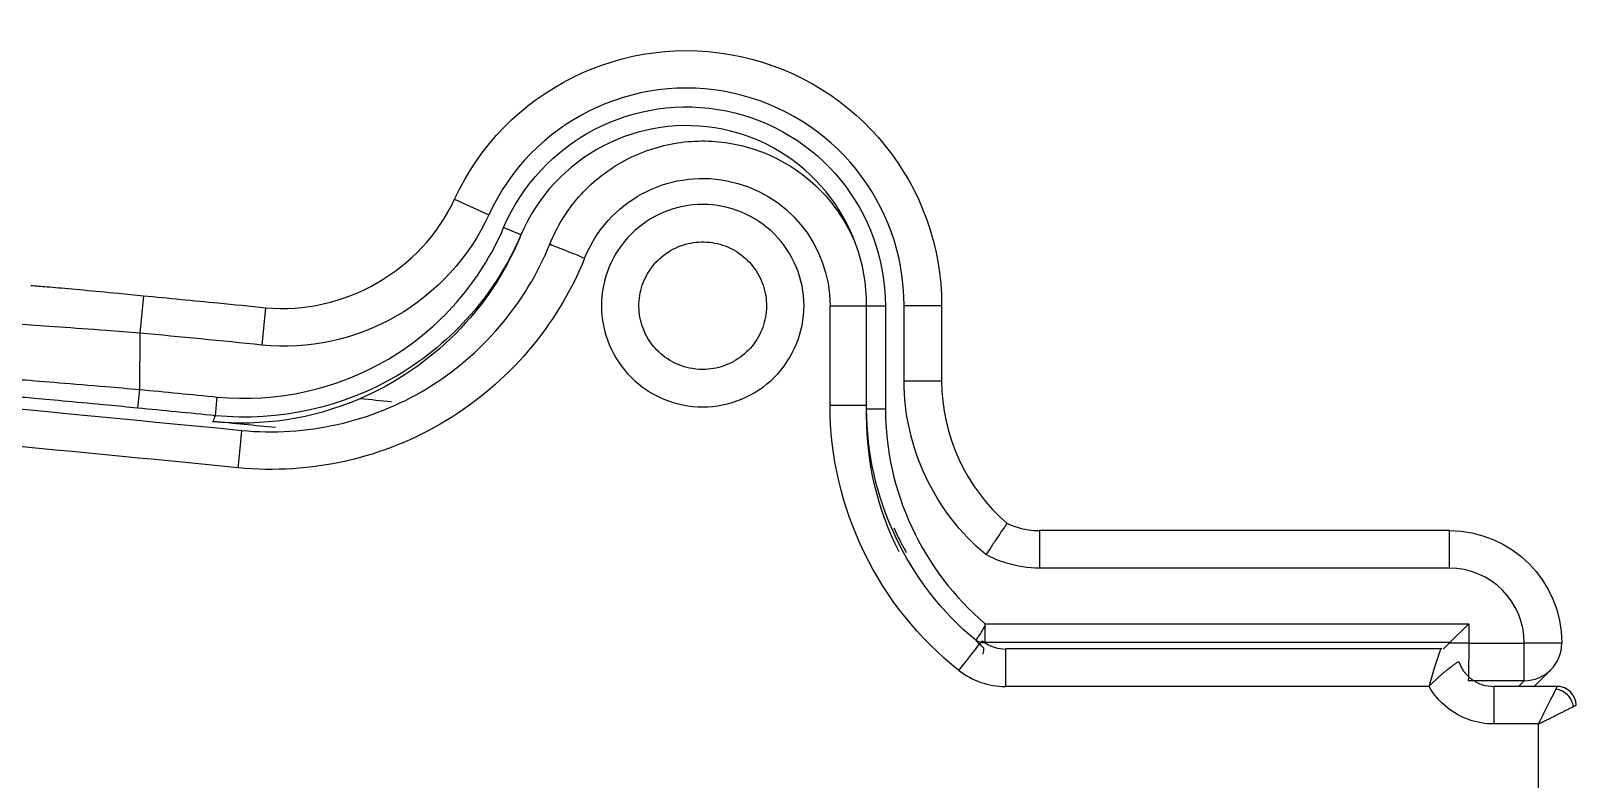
# Model space of a CAD drawing. Header units: millimetres. Extents: x 28 to 2363, y 8 to 1657.
# Drawn here: x 2045.86 to 2087.04, y 1351.87 to 1371.81 of the extents above; entities that cross this region are included whole.
import ezdxf

# ---------------------------------------------------------------- set-up
doc = ezdxf.new("R2010")
doc.units = ezdxf.units.MM
doc.layers.add('1LINE', color=7, linetype='CONTINUOUS')

msp = doc.modelspace()

# ---------------------------------------------------------------- linework, layer by layer
at = {"layer": '1LINE', "linetype": 'Continuous'}
for p, q in [((2057.147762954084, 1367.323817481045), (2058.056582144374, 1366.906627261395)), ((2058.913711287411, 1366.372768192448), (2058.453917312342, 1366.569210297146)), ((2048.856085220033, 1364.753298656959), (2048.759468435866, 1363.757977001895)), ((2052.110441288152, 1364.434069643992), (2052.011809492994, 1363.438945647193)), ((2067.152347765547, 1361.838687536545), (2067.152343871654, 1364.486930164219)), ((2068.127733448047, 1364.486923987477), (2068.627733448044, 1364.486923987477)), ((2068.127733448047, 1361.739041964263), (2068.127733448047, 1364.486923987477)), ((2068.627733448044, 1364.486923987477), (2068.627733448044, 1361.739041964263)), ((2070.127733448045, 1364.486923987477), (2069.127733448046, 1364.486923987477)), ((2069.127733448046, 1362.47899237216), (2069.127733448046, 1364.486923987477)), ((2070.127733448045, 1364.486923987477), (2070.127733448045, 1362.47899237216)), ((2048.759468435866, 1363.757977001895), (2048.746350838825, 1362.254849264444)), ((2048.746350838825, 1362.254849264444), (2048.698002359153, 1361.757199458623)), ((2070.127733448045, 1362.47899237216), (2069.127733448046, 1362.47899237216)), ((2050.773047372578, 1361.554246822105), (2050.822039411302, 1362.051833683507)), ((2068.127733448047, 1361.739041964263), (2068.627733448044, 1361.739041964263)), ((2083.657025134318, 1358.491206564921), (2072.735289265808, 1358.491206564921)), ((2072.735289265808, 1358.491206564921), (2072.735289265808, 1357.491206564935)), ((2083.657025134318, 1358.491206564921), (2083.657025134318, 1357.491206564935)), ((2083.657025134318, 1357.491206564935), (2072.735289265808, 1357.491206564935)), ((2071.274342824151, 1355.964767788062), (2071.274342824151, 1355.50805721972)), ((2071.290034031323, 1356.00775263323), (2084.174181376758, 1356.00775263323)), ((2083.674486072615, 1355.50805721972), (2084.174181376758, 1356.00775263323)), ((2084.174181376758, 1356.00775263323), (2084.174181490081, 1355.489987476338)), ((2083.674486072615, 1355.50805721972), (2071.274342824151, 1355.50805721972)), ((2083.459136247981, 1355.335278523014), (2071.826794589262, 1355.335278523033)), ((2071.826794589257, 1355.335278523033), (2071.826794589257, 1354.335272255465)), ((2083.674486072615, 1355.50805721972), (2083.496971794563, 1355.33054290281)), ((2083.674486076572, 1355.489987366962), (2083.674486072615, 1355.50805721972)), ((2084.174181490081, 1355.489987476338), (2083.674486076572, 1355.489987476338)), ((2084.174181490081, 1355.489987476338), (2085.655806788619, 1355.489987476338)), ((2086.655806788355, 1355.492425348364), (2085.655806788356, 1355.492425348364)), ((2085.655806788888, 1355.489987476338), (2085.655806788356, 1355.492425348364)), ((2086.655806788887, 1355.489987476338), (2085.655806788619, 1355.489987476338)), ((2085.655806788888, 1354.490596649319), (2085.655806788888, 1355.489987476338)), ((2086.655806788887, 1355.489987476338), (2086.655197615907, 1355.489987476338)), ((2086.655806788887, 1355.489987695199), (2086.655806788355, 1355.492425567225)), ((2085.655806788888, 1354.490596649319), (2084.157330573345, 1354.490596649319)), ((2085.501557932072, 1354.336347758743), (2085.655806788888, 1354.490596649319)), ((2085.916402362674, 1354.336369390001), (2086.362913647464, 1354.782880772544)), ((2083.115728491317, 1354.335272255465), (2071.82679458928, 1354.335272255465)), ((2086.591206118325, 1354.336359051938), (2084.84663952495, 1354.336359051938)), ((2084.84663952495, 1354.336359051938), (2084.84663952495, 1353.33635278437)), ((2086.035575107773, 1353.33635278437), (2084.846639524968, 1353.33635278437)), ((2086.035575107773, 1332.946403482254), (2086.035575107773, 1353.33635278437))]:
    msp.add_line(p, q, dxfattribs=at)
at = {"layer": '1LINE', "linetype": 'Continuous', "extrusion": (0, 0, -1)}
for centre, radius, start, end in [((-2063.327733448047, 1364.486923987477), 6.800000000000232, 24.65732096957254, 180), ((-2063.327733448047, 1364.486923987477), 5.30000000000023, 23.13408279287426, 180), ((-2063.759849786303, 1364.486918200435), 3.392494085376967, 21.96349644983087, 179.9997979439195)]:
    msp.add_arc(centre, radius, start, end, dxfattribs=at)
at = {"layer": '1LINE', "linetype": 'Continuous'}
for centre, radius, start, end in [((2063.327733448047, 1364.486923987477), 5.800000000000231, 0, 155.3426790304275), ((2063.327733448047, 1364.486923987477), 4.80000000000023, 0, 156.8659172071257), ((2085.655806788888, 1355.489987476338), 1, 315.0000062707001, 1.254021731098359e-05)]:
    msp.add_arc(centre, radius, start, end, dxfattribs=at)
for centre, major_axis, ratio, start_param, end_param in [((2060.613575014023, 1365.755770864032), (0.9274267731966086, -0.3740047865444063), 5.812702727960828e-06, 3.124139360833941, 4.712391287036269), ((2067.152347765292, 1361.838693804109), (-0.9999999999989184, -1.470920154521038e-06), 6.267567465016872e-06, 1.570796326804661, 3.01818553094704), ((2083.654587725888, 1355.489987487379), (-1.415936933881566, -1.415937243761119), 0.99878276622467, 2.356803587069018, 3.926381720090922), ((2070.58854622666, 1354.764052408316), (0.6182410905793012, 0.785988520221076), 3.87488265105273e-06, 4.712384054160708, 6.290449665648691), ((2071.274342824151, 1356.00775263323), (-0.3329699065704683, -0.3730027363417776), 0.9986279399438559, 0.2346162384633622, 0.7294350576540648), ((2085.655806788888, 1355.489987476338), (0.7071068585758526, -0.7071067037972341), 0.9987827662246678, 5.497178046884732, 6.283185659917875), ((2086.535270411893, 1353.836054465444), (0.353585236015596, -0.3535215423022977), 0.9987829848075362, 0.785917402707325, 2.355495535727771)]:
    msp.add_ellipse(centre, major_axis=major_axis, ratio=ratio, start_param=start_param, end_param=end_param, dxfattribs=at)
at = {"layer": '1LINE', "linetype": 'Continuous', "extrusion": (0, 0, -0.9999999999999998)}
msp.add_ellipse((2083.654587700131, 1355.489987476501), major_axis=(2.122183155751104, 2.122183155751104), ratio=0.9995934317972931, start_param=5.498396131288141, end_param=7.06797426431002, dxfattribs=at)
at = {"layer": '1LINE', "linetype": 'Continuous', "extrusion": (0, 0, -1)}
msp.add_ellipse((2084.156721105334, 1355.489987476338), major_axis=(1.0946751244928e-07, -1.000000000000006), ratio=0.01746038474553041, start_param=4.712388982296043, end_param=6.248278724050977, dxfattribs=at)
at = {"layer": '1LINE', "linetype": 'Continuous'}
for points, knots in [([(2059.686289515322, 1366.129718787941), (2059.870157282559, 1366.585647094123), (2060.135277404267, 1367.01611788503), (2060.784112879006, 1367.754849520841), (2061.176776087206, 1368.073297922818), (2062.033560223887, 1368.555618194367), (2062.509496734534, 1368.726141558252), (2063.477633621702, 1368.897672514393), (2063.983185203562, 1368.901045624423), (2064.953524751237, 1368.742448451047), (2065.431694298446, 1368.57829101469), (2066.294838083405, 1368.107446340016), (2066.6917156068, 1367.794265862956), (2067.350350714888, 1367.064257852324), (2067.621191284326, 1366.637363057633), (2067.812659368043, 1366.180269250761), (2067.814187363498, 1366.176607141058), (2067.815710425276, 1366.172942508945)], [0, 0, 0, 0, 0.142692622823791, 0.142692622823791, 0.2853852456474071, 0.2853852456474071, 0.4280778684693996, 0.4280778684693996, 0.5707704912899375, 0.5707704912899375, 0.7134631141098434, 0.7134631141098434, 0.8561557369302495, 0.8561557369302495, 0.9988483597520109, 0.9988483597520109, 1, 1, 1, 1]), ([(2063.759858009777, 1361.786917829302), (2063.052008222441, 1361.786915673363), (2062.351194201134, 1362.077199844987), (2061.350140382825, 1363.078247565425), (2061.059851942229, 1363.779059818478), (2061.059847630387, 1365.194759393142), (2061.350131802007, 1365.895573414453), (2062.351179522449, 1366.896627232762), (2063.051991775489, 1367.186915673354), (2064.467691350166, 1367.186919985195), (2065.168505371468, 1366.896635813589), (2066.169559189781, 1365.895588093133), (2066.459847630373, 1365.194775840098), (2066.459851942215, 1363.779076265417), (2066.1695677706, 1363.078262244124), (2065.168520050153, 1362.077208425815), (2064.467707797118, 1361.786919985223), (2063.759858009777, 1361.786917829302)], [0, 0, 0, 0, 0.125, 0.125, 0.25, 0.25, 0.375, 0.375, 0.5, 0.5, 0.625, 0.625, 0.75, 0.75, 0.875, 0.875, 1, 1, 1, 1]), ([(2058.056582144374, 1366.906627261395), (2057.53511679996, 1365.770652135996), (2056.668947096615, 1364.825946378021), (2054.518766078774, 1363.589908601569), (2053.255661443074, 1363.315661160903), (2052.011809492994, 1363.438945647193)], [0, 0, 0, 0, 0.5, 0.5, 1, 1, 1, 1]), ([(2058.913711287411, 1366.372768192448), (2058.245683963502, 1364.809178048652), (2057.093541868936, 1363.499102289368), (2054.188144701708, 1361.774253706715), (2052.465181733707, 1361.387639553393), (2050.773047372578, 1361.554246822105)], [0, 0, 0, 0, 0.5, 0.5, 1, 1, 1, 1]), ([(2050.822039411302, 1362.051833683507), (2052.40968738207, 1361.895515024606), (2054.018837461168, 1362.25614493327), (2056.745823955713, 1363.873210936597), (2057.82713957634, 1365.102169271575), (2058.453917312342, 1366.569210297146)], [0, 0, 0, 0, 0.5, 0.5, 1, 1, 1, 1]), ([(2058.913711287411, 1366.372768192448), (2058.911214688193, 1366.366924632182), (2058.908731253752, 1366.361079767283), (2058.903654884408, 1366.349066219134), (2058.900678385636, 1366.341997241469), (2058.894924443072, 1366.328179813152), (2058.893113780684, 1366.323816693528), (2058.891152303755, 1366.319066926806)], [0, 0, 0, 0, 0.4026721861515912, 0.4026721861515912, 0.8274693806646153, 0.8274693806646153, 1, 1, 1, 1]), ([(2051.480929512928, 1361.160848446032), (2053.169671245552, 1360.994214759319), (2054.93419322063, 1361.38816018887), (2057.864905846865, 1363.15607966895), (2059.0516073522, 1364.555890521731), (2059.686275215269, 1366.12968348956)], [0, 0, 0, 0, 0.5, 0.5, 1, 1, 1, 1]), ([(2063.759217591084, 1362.786924094924), (2063.950113799503, 1362.786924676346), (2064.142994370733, 1362.819771256343), (2064.502064244949, 1362.945718007302), (2064.6732032784, 1363.040554976213), (2064.970342122012, 1363.27824540256), (2065.100442661971, 1363.424376874153), (2065.302151437469, 1363.746995481359), (2065.376548866954, 1363.927931418473), (2065.460118990783, 1364.29910930661), (2065.470444062991, 1364.494473601442), (2065.42646396215, 1364.872392489904), (2065.371553494675, 1365.06016064195), (2065.204974876484, 1365.402243125589), (2065.091005654046, 1365.56127021069), (2064.82057864942, 1365.828956975254), (2064.660392846469, 1365.941303730177), (2064.316600613885, 1366.104399688737), (2064.128254559293, 1366.157396013312), (2063.749862430065, 1366.197507778195), (2063.554596161163, 1366.185178260892), (2063.184278952514, 1366.097795673066), (2063.004116142876, 1366.021543151908), (2062.683599720432, 1365.816538916513), (2062.538823282072, 1365.684957512529), (2062.304215155065, 1365.385431920002), (2062.211145595317, 1365.213356543643), (2062.08887869445, 1364.853053352488), (2062.058001023039, 1364.659857272871), (2062.061874814482, 1364.279370541752), (2062.096681827958, 1364.086836864952), (2062.226274660262, 1363.729067611346), (2062.322848655391, 1363.558901144495), (2062.563552795765, 1363.26419345947), (2062.711002315879, 1363.135585626331), (2063.035660537095, 1362.937169533468), (2063.217345840518, 1362.86461750249), (2063.520194069485, 1362.799664321536), (2063.640353644097, 1362.786923732891), (2063.759217591084, 1362.786924094924)], [0, 0, 0, 0, 0.05370069013433597, 0.05370069013433597, 0.1074017281769359, 0.1074017281769359, 0.1611014181764939, 0.1611014181764939, 0.2147958436840257, 0.2147958436840257, 0.2684909110911175, 0.2684909110911175, 0.3221847207459544, 0.3221847207459544, 0.3758832173683452, 0.3758832173683452, 0.4295835314799236, 0.4295835314799236, 0.4832847154818025, 0.4832847154818025, 0.5369846641044272, 0.5369846641044272, 0.5906792825782757, 0.5906792825782757, 0.6443743833547239, 0.6443743833547239, 0.698068077010528, 0.698068077010528, 0.7517662749512347, 0.7517662749512347, 0.8054661903560097, 0.8054661903560097, 0.8591675791563024, 0.8591675791563024, 0.9128677996923397, 0.9128677996923397, 0.9665625837299078, 0.9665625837299078, 1, 1, 1, 1]), ([(2060.613574944547, 1365.755764624499), (2059.885053362265, 1363.949235819071), (2058.564372310949, 1362.410226894406), (2055.267046910586, 1360.421267665641), (2053.320280532213, 1359.974526088243), (2051.381844901245, 1360.165780944842)], [0, 0, 0, 0, 0.5, 0.5, 1, 1, 1, 1]), ([(2045.856488778328, 1365.025580001164), (2045.856504290438, 1365.027369853158), (2045.914141427403, 1365.023702381985), (2046.134997118726, 1365.00603704202), (2046.301251721567, 1364.991794868054), (2046.717935819612, 1364.954761819861), (2046.974206703955, 1364.931447893558), (2047.540821684735, 1364.87892584524), (2047.859134838378, 1364.848973765545), (2048.404964635753, 1364.796889245661), (2048.631232321792, 1364.775111076322), (2048.856083848979, 1364.753284532706)], [0, 0, 0, 0, 0.2138387894075227, 0.2138387894075227, 0.4276863045138211, 0.4276863045138211, 0.6418661631103962, 0.6418661631103962, 0.8568216838360136, 0.8568216838360136, 1, 1, 1, 1]), ([(2048.856083848979, 1364.753284532706), (2049.519631746167, 1364.688873330777), (2050.183139895982, 1364.624051338722), (2051.267901300359, 1364.51739651842), (2051.689178820203, 1364.475808846726), (2052.110439888439, 1364.434055521904)], [0, 0, 0, 0, 0.6116254297581467, 0.6116254297581467, 1, 1, 1, 1]), ([(2048.759468435866, 1363.757977001895), (2048.459776364754, 1363.780445556693), (2048.158199757751, 1363.802869581739), (2047.430660321294, 1363.856515306687), (2047.006411074373, 1363.887375358898), (2046.251238907759, 1363.941513224252), (2045.909731889111, 1363.965554541062), (2045.354411444902, 1364.003774352421), (2045.132893872989, 1364.018486313124), (2044.838571484685, 1364.036780137265), (2044.76178262678, 1364.040610418231), (2044.761767007527, 1364.038820629483)], [0, 0, 0, 0, 0.1430109384523487, 0.1430109384523487, 0.357800157088367, 0.357800157088367, 0.5719634771040232, 0.5719634771040232, 0.785943307987138, 0.785943307987138, 1, 1, 1, 1]), ([(2023.12500385179, 1363.705949836001), (2023.789501279541, 1363.65221173717), (2024.453965570685, 1363.598062303407), (2027.776125145394, 1363.325257883733), (2030.433322051397, 1363.100432174231), (2039.223126595176, 1362.334786536137), (2045.353360506535, 1361.7654567351), (2051.480030643421, 1361.161029170051)], [0, 0, 0, 0, 0.0702504214856314, 0.0702504214856314, 0.351253723540105, 0.351253723540105, 1, 1, 1, 1]), ([(2044.749004831971, 1362.576420159492), (2044.749023054357, 1362.578508238073), (2044.825816371059, 1362.574166783541), (2045.120129886215, 1362.5533065375), (2045.341654527121, 1362.536502443307), (2045.896945403748, 1362.49279895437), (2046.23844165427, 1362.465286678269), (2046.993544801814, 1362.403281285695), (2047.417746522794, 1362.367911925156), (2048.145174074408, 1362.306379942291), (2048.446706119795, 1362.280646521192), (2048.746350838825, 1362.254849264444)], [0, 0, 0, 0, 0.213986886215957, 0.213986886215957, 0.4279246415962653, 0.4279246415962653, 0.6420933084783143, 0.6420933084783143, 0.856935639340156, 0.856935639340156, 1, 1, 1, 1]), ([(2048.698002359153, 1361.757199458623), (2048.435926231624, 1361.782661102859), (2048.172195964895, 1361.808057147353), (2047.535973978721, 1361.868774139728), (2047.164948775391, 1361.903669303081), (2046.504500383359, 1361.964830651066), (2046.205800824775, 1361.99196230318), (2045.720110508684, 1362.035045642586), (2045.526340568355, 1362.051603374182), (2045.268912166795, 1362.072135111628), (2045.201739005448, 1362.076391086901), (2045.201720720426, 1362.074303018888)], [0, 0, 0, 0, 0.1431095156769501, 0.1431095156769501, 0.3579938285342061, 0.3579938285342061, 0.5721639637394051, 0.5721639637394051, 0.78606650982575, 0.78606650982575, 1, 1, 1, 1]), ([(2068.127733448047, 1361.545491547384), (2068.127733448047, 1361.639028843436), (2068.127733448047, 1361.656896237817), (2068.127733448047, 1361.697440040314), (2068.127733448047, 1361.718544268058), (2068.127733448047, 1361.739041964263)], [0, 0, 0, 0, 0.5100466810234413, 0.5100466810234413, 1, 1, 1, 1]), ([(2068.856214767076, 1358.557549178893), (2068.884902634446, 1358.493590432061), (2068.914479576125, 1358.429966609527), (2069.019602284121, 1358.211722751037), (2069.099530325122, 1358.059180722228), (2069.184346987937, 1357.909431993538)], [0, 0, 0, 0, 0.2898352737256622, 0.2898352737256622, 1, 1, 1, 1]), ([(2071.865834859383, 1358.689449656556), (2071.866092754086, 1358.689843752325), (2071.855807630215, 1358.674110097343), (2071.815840971887, 1358.61317412762), (2071.785617101069, 1358.567159200864), (2071.709410040795, 1358.451658355296), (2071.662312788741, 1358.380498613058), (2071.557525080354, 1358.222882265216), (2071.498314906309, 1358.134147937106), (2071.397921052705, 1357.984257230617), (2071.357214036422, 1357.923614035697), (2071.31395458635, 1357.859294720673), (2071.311285031458, 1357.855326556071), (2071.308615775794, 1357.851358335663)], [0, 0, 0, 0, 0.2124513129737184, 0.2124513129737184, 0.4248417164504281, 0.4248417164504281, 0.6381822884172259, 0.6381822884172259, 0.8531288926465519, 0.8531288926465519, 0.9908683610693488, 0.9908683610693488, 1, 1, 1, 1]), ([(2071.865920873776, 1358.689328496765), (2071.956429436306, 1358.645778663502), (2072.050472508528, 1358.608923762275), (2072.336182193309, 1358.52102390754), (2072.536788704052, 1358.490746861842), (2072.735289265808, 1358.490597391954)], [0, 0, 0, 0, 0.3341704034096581, 0.3341704034096581, 1, 1, 1, 1]), ([(2072.735289265808, 1357.491206564935), (2072.437895906252, 1357.491206564935), (2072.137285807145, 1357.53634839886), (2071.664964352277, 1357.681385432004), (2071.481756324521, 1357.758024152788), (2071.308615775794, 1357.851358335663)], [0, 0, 0, 0, 0.6034114112003692, 0.6034114112003692, 1, 1, 1, 1]), ([(2071.274342824151, 1355.964767788062), (2071.256464079962, 1355.915711054638), (2071.229098573869, 1355.870551711394), (2071.179993776228, 1355.787404867004), (2071.155720082408, 1355.748844762491), (2071.111274401229, 1355.679417247209), (2071.090890831439, 1355.648438205042), (2071.05959341992, 1355.601189530787), (2071.048231020501, 1355.584260440735), (2071.03902769106, 1355.570551737545), (2071.037292884158, 1355.567974259391), (2071.037087966485, 1355.567669591763)], [0, 0, 0, 0, 0.2129982571576261, 0.2129982571576261, 0.4241885243114216, 0.4241885243114216, 0.6517427097092424, 0.6517427097092424, 0.8791080267622752, 0.8791080267622752, 1, 1, 1, 1]), ([(2071.290034031323, 1356.00775263323), (2071.289396750773, 1356.006009334813), (2071.288759351502, 1356.00426605595), (2071.283518804259, 1355.989927563203), (2071.278919901612, 1355.977326638202), (2071.274342824151, 1355.964767788062)], [0, 0, 0, 0, 0.1215786697106537, 0.1215786697106537, 1, 1, 1, 1]), ([(2071.037131571499, 1355.567591540619), (2071.046736946088, 1355.557825890335), (2071.05634539054, 1355.548095383036), (2071.104557261403, 1355.499461529742), (2071.143213366001, 1355.461078904043), (2071.199435306509, 1355.406119652233), (2071.216935383642, 1355.389133810311), (2071.237551307323, 1355.369264882391), (2071.240647365404, 1355.366284531154), (2071.243746322331, 1355.363305567151)], [0, 0, 0, 0, 0.1398878016545259, 0.1398878016545259, 0.7016547365362935, 0.7016547365362935, 0.9551872833420542, 0.9551872833420542, 1, 1, 1, 1]), ([(2071.206772373841, 1355.550020212793), (2071.317341608616, 1355.47961980348), (2071.508179768963, 1355.358111459589), (2071.732459654378, 1355.341611093188), (2071.826794589257, 1355.334670831979)], [0, 0, 0, 0, 0.5793874483720796, 1, 1, 1, 1]), ([(2071.243746322331, 1355.363305567151), (2071.243565880797, 1355.348635253611), (2071.244336111537, 1355.336713442282), (2071.244765473422, 1355.300859830148), (2071.24118392691, 1355.271200514269), (2071.227889630155, 1355.211621638771), (2071.226237059151, 1355.204394449227), (2071.224468313095, 1355.196823469521)], [0, 0, 0, 0, 0.4858444699161766, 0.4858444699161766, 0.9405703324872282, 0.9405703324872282, 1, 1, 1, 1]), ([(2083.115728491317, 1354.335278523029), (2083.164713449175, 1354.505858633309), (2083.240629888884, 1354.770222128262), (2083.35003662468, 1355.089921526995), (2083.420211565778, 1355.302478786833), (2083.429126387165, 1355.324310705217), (2083.433356829861, 1355.33467083196)], [0, 0, 0, 0, 0.3223048444950938, 0.4995051004459131, 0.7624949621209363, 1, 1, 1, 1]), ([(2083.904131766423, 1355.001360941476), (2083.943811892742, 1354.913233832156), (2084.02650955357, 1354.729567436096), (2084.250503572586, 1354.513849828943), (2084.532586562038, 1354.363852947134), (2084.742191995275, 1354.345096379055), (2084.846639524964, 1354.335749878954)], [0, 0, 0, 0, 0.2347727958746702, 0.4892918154735099, 0.745511328396427, 1, 1, 1, 1]), ([(2070.588546226678, 1354.764046140752), (2070.762900509846, 1354.626902939051), (2070.963007554698, 1354.51765361662), (2071.381625941368, 1354.372931351298), (2071.605693855419, 1354.335272255465), (2071.82679458928, 1354.335272255465)], [0, 0, 0, 0, 0.500839875033325, 0.500839875033325, 1, 1, 1, 1]), ([(2084.846639524968, 1353.33635278437), (2084.622850124648, 1353.33635278437), (2084.395972537256, 1353.374957777376), (2083.973604117693, 1353.523071715897), (2083.772289962627, 1353.634629865172), (2083.405124233851, 1353.928444502833), (2083.238970108647, 1354.121842183211), (2083.115728491317, 1354.335272255465)], [0, 0, 0, 0, 0.322083517783476, 0.322083517783476, 0.644182902757964, 0.644182902757964, 1, 1, 1, 1]), ([(2086.035575107773, 1353.336359051935), (2086.111562558509, 1353.491027861181), (2086.241423099424, 1353.75535276007), (2086.409237469803, 1354.081276933992), (2086.517534165961, 1354.302784719564), (2086.529520266692, 1354.325062473416), (2086.535270411884, 1354.335749878954)], [0, 0, 0, 0, 0.3033188758546938, 0.518363925974053, 0.7689425928588255, 1, 1, 1, 1]), ([(2086.96416259024, 1353.800650483443), (2086.956078226568, 1353.856935868769), (2086.922811837136, 1353.965578363657), (2086.815475093091, 1354.116256350169), (2086.66479738026, 1354.223593752538), (2086.556154819129, 1354.256860585936), (2086.499869318792, 1354.264945164576)], [0, 0, 0, 0, 0.2422731642178776, 0.4999996810021988, 0.7577263721659591, 1, 1, 1, 1])]:
    msp.add_open_spline(points, degree=3, knots=knots, dxfattribs=at)
for points, degree in [([(2052.110439888439, 1364.434055521904), (2054.181880688676, 1364.228748587628), (2056.279344802271, 1365.432030367136), (2057.147762954084, 1367.323817481045)], 3), ([(2058.891152303755, 1366.319066926806), (2058.094162008216, 1364.389134473693), (2056.53435389405, 1362.82423297407), (2054.636844612452, 1362.014382288105)], 3), ([(2052.011809492994, 1363.438945647193), (2050.927804025534, 1363.546386936485), (2049.843689215828, 1363.652730698303), (2048.759468435866, 1363.757977001895)], 3), ([(2051.381853810955, 1360.16587124788), (2041.943850118252, 1361.096978921303), (2032.497256010854, 1361.944760065815), (2023.044295024299, 1362.709223138589)], 3), ([(2048.746350838825, 1362.254849264444), (2049.438290642608, 1362.187624808319), (2050.130187126084, 1362.119952953888), (2050.822039411302, 1362.051833683507)], 3), ([(2071.308615775794, 1357.851358335663), (2069.938810458708, 1358.981872989714), (2069.127733448046, 1360.702921235223), (2069.127733448046, 1362.47899237216)], 3), ([(2070.127733448045, 1362.47899237216), (2070.127733448045, 1361.033832048104), (2070.770568317036, 1359.63225516394), (2071.865834859383, 1358.689449656556)], 3), ([(2050.708829591923, 1361.400854958463), (2052.006795606782, 1361.277986892999), (2053.346767768218, 1361.4637817575), (2054.636844612452, 1362.014382288087)], 3), ([(2054.636844612452, 1362.014382288087), (2054.912218035389, 1361.986613497755), (2055.18758432259, 1361.958773791537), (2055.462943418553, 1361.930863168052)], 3), ([(2070.588546226678, 1354.764046140752), (2068.435400166083, 1356.457662948667), (2067.152351794968, 1359.099300236974), (2067.152347765547, 1361.838687536545)], 3), ([(2050.773047372578, 1361.554246822105), (2050.081409593432, 1361.622344972291), (2049.389727629724, 1361.689995845243), (2048.698002359153, 1361.757199458623)], 3), ([(2050.708829591923, 1361.400854958463), (2050.741784890753, 1361.480947539238), (2050.755851181995, 1361.513842537823), (2050.773047372578, 1361.554246822105)], 3), ([(2052.377220905843, 1361.235759405006), (2051.821119097368, 1361.291080521185), (2051.26498850712, 1361.346112369081), (2050.708829591923, 1361.400854958463)], 3), ([(2071.037131571499, 1355.567591540619), (2069.214619409642, 1357.070955185371), (2068.127733448047, 1359.376490227731), (2068.127733448047, 1361.739041964263)], 3), ([(2068.992748429561, 1357.926123167288), (2068.43027382433, 1359.035615764949), (2068.127733448047, 1360.286212217359), (2068.127733448047, 1361.545491547384)], 3), ([(2068.627733448044, 1361.739041964263), (2068.627733448044, 1359.546935652177), (2069.61492420077, 1357.4217325097), (2071.290034031323, 1356.00775263323)], 3), ([(2071.03708796648, 1355.567669591763), (2071.037131571499, 1355.567591540619)], 1)]:
    msp.add_open_spline(points, degree=degree, dxfattribs=at)
for points, weights in [([(2067.152343872091, 1364.486929364901), (2068.169930758451, 1364.486932710786), (2068.152171418407, 1364.486939032266)], [0.9999934742247876, 0.7009125272253994, 1]), ([(2051.381853810969, 1360.16587124788), (2051.480611276981, 1361.166908351823), (2051.480030643435, 1361.161029170051)], [1, 0.7050250390357723, 1])]:
    msp.add_rational_spline(points, weights, degree=2, dxfattribs=at)
for points, weights, knots in [([(2083.115728491317, 1354.335272255465), (2083.298564286407, 1354.525226782551), (2083.490252273852, 1354.696632626399), (2083.802331037401, 1354.939374798212), (2083.913455500998, 1355.007333922929), (2083.904468381512, 1355.001558229849)], [1, 1.000000000000008, 0.9999999999998395, 0.9999999999992788, 0.999999999998892, 0.9999999999989253], [0, 0, 0, 0, 0.5, 0.5, 1, 1, 1, 1]), ([(2086.035575107773, 1353.33635278437), (2086.305642893446, 1353.471386677173), (2086.572172095022, 1353.604651994081), (2086.942123511259, 1353.789630126555), (2087.044164898758, 1353.840652494744), (2087.034963926614, 1353.836053680077)], [1, 1.000000000000026, 0.9999999999994573, 0.9999999999981001, 0.9999999999973636, 0.999999999997447], [0, 0, 0, 0, 0.5029927442879454, 0.5029927442879454, 1, 1, 1, 1])]:
    msp.add_rational_spline(points, weights, degree=3, knots=knots, dxfattribs=at)

doc.saveas('drawing.dxf')
